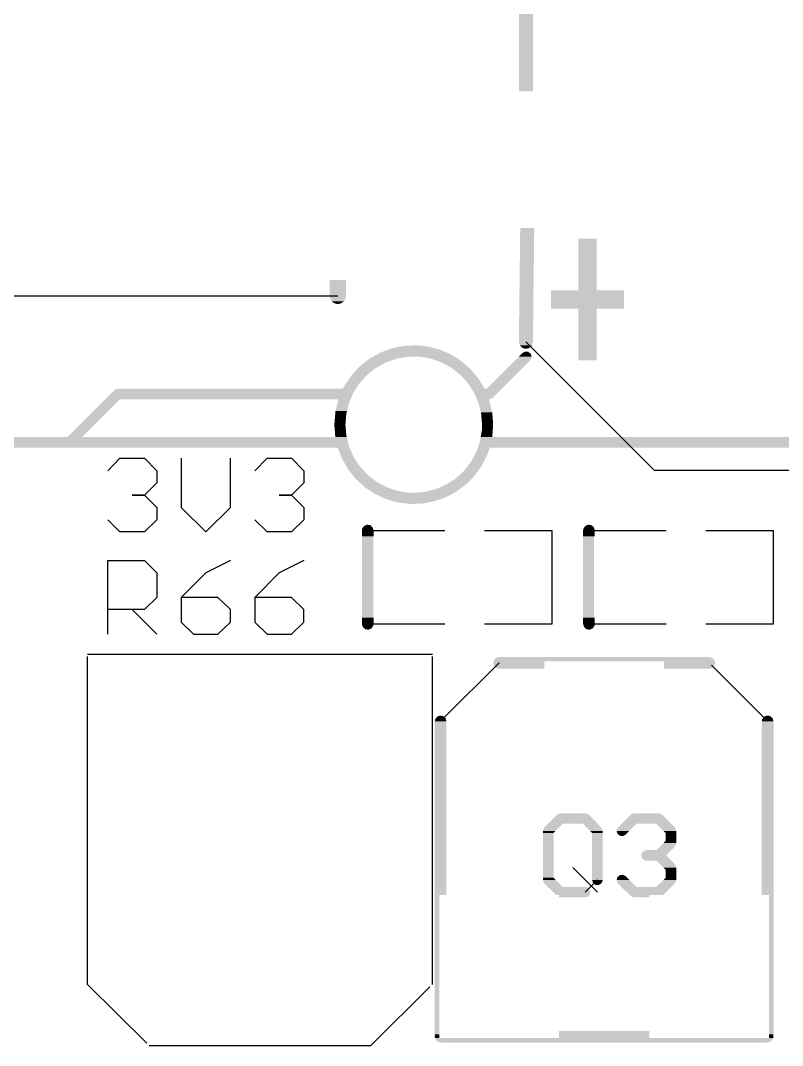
# Model space of a CAD drawing. Extents: x 0 to 3.48, y -0.08 to 2.34.
# Drawn here: x 0.6547 to 0.9809, y 0.7265 to 1.1653 of the extents above; entities that cross this region are included whole.
import ezdxf

# ---------------------------------------------------------------- set-up
doc = ezdxf.new("R2010")
doc.units = 0
doc.layers.add('GTO', color=7, linetype='Continuous')

msp = doc.modelspace()

# ---------------------------------------------------------------- linework, layer by layer
at = {"layer": 'GTO'}
for points in [[(0.6305, 1.0474), (0.7905, 1.0474)], [(0.871, 1.0277), (0.9259, 0.9728), (1.1368, 0.9728)], [(0.692, 0.9726), (0.6972, 0.9779), (0.7077, 0.9779), (0.713, 0.9726), (0.713, 0.9674), (0.7077, 0.9621), (0.7025, 0.9621), (0.7077, 0.9621), (0.713, 0.9569), (0.713, 0.9516), (0.7077, 0.9464), (0.6972, 0.9464), (0.692, 0.9516)], [(0.7235, 0.9779), (0.7235, 0.9569), (0.734, 0.9464), (0.7445, 0.9569), (0.7445, 0.9779)], [(0.7549, 0.9726), (0.7602, 0.9779), (0.7707, 0.9779), (0.7759, 0.9726), (0.7759, 0.9674), (0.7707, 0.9621), (0.7654, 0.9621), (0.7707, 0.9621), (0.7759, 0.9569), (0.7759, 0.9516), (0.7707, 0.9464), (0.7602, 0.9464), (0.7549, 0.9516)], [(0.8033, 0.947), (0.8363, 0.947)], [(0.8533, 0.947), (0.8823, 0.947)], [(0.8823, 0.907), (0.8823, 0.947)], [(0.898, 0.947), (0.931, 0.947)], [(0.948, 0.947), (0.977, 0.947)], [(0.977, 0.907), (0.977, 0.947)], [(0.692, 0.9026), (0.692, 0.9341), (0.7077, 0.9341), (0.713, 0.9288), (0.713, 0.9183), (0.7077, 0.9131), (0.692, 0.9131)], [(0.7445, 0.9341), (0.734, 0.9288), (0.7235, 0.9183), (0.7235, 0.9078), (0.7287, 0.9026), (0.7392, 0.9026), (0.7445, 0.9078), (0.7445, 0.9131), (0.7392, 0.9183), (0.7235, 0.9183)], [(0.7759, 0.9341), (0.7654, 0.9288), (0.7549, 0.9183), (0.7549, 0.9078), (0.7602, 0.9026), (0.7707, 0.9026), (0.7759, 0.9078), (0.7759, 0.9131), (0.7707, 0.9183), (0.7549, 0.9183)], [(0.7025, 0.9131), (0.713, 0.9026)], [(0.8033, 0.907), (0.8363, 0.907)], [(0.8533, 0.907), (0.8823, 0.907)], [(0.898, 0.907), (0.931, 0.907)], [(0.948, 0.907), (0.977, 0.907)], [(0.68341, 0.89407), (0.83099, 0.89407)], [(0.68341, 0.75271), (0.68341, 0.89302)], [(0.83099, 0.75271), (0.83099, 0.89302)], [(0.8355, 0.8663), (0.8595, 0.8903)], [(0.9505, 0.8893), (0.9745, 0.8653)], [(0.8911, 0.8027), (0.9016, 0.7922)], [(0.8964, 0.7922), (0.9016, 0.7974)], [(0.68341, 0.75271), (0.70871, 0.72758)], [(0.80464, 0.72653), (0.82994, 0.75166)], [(0.70977, 0.72653), (0.80464, 0.72653)]]:
    msp.add_lwpolyline(points, dxfattribs=at)
for points in [[(0.868, 1.13495), (0.868, 1.18235), (0.874, 1.13495), (0.874, 1.18235)], [(0.868, 1.02774), (0.86858, 1.07645), (0.874, 1.02774), (0.87458, 1.07645)], [(0.86858, 1.07645), (0.86858, 1.07645), (0.87458, 1.07645), (0.86858, 1.07645)], [(0.8935, 1.04981), (0.8935, 1.0719), (0.9013, 1.04981), (0.9013, 1.0719)], [(0.89351, 1.0719), (0.89351, 1.0719), (0.9013, 1.0719), (0.89351, 1.0719)], [(0.787, 1.0474), (0.787, 1.05428), (0.794, 1.0474), (0.794, 1.05428)], [(0.787, 1.05428), (0.787, 1.05428), (0.794, 1.05428), (0.787, 1.05428)], [(0.8818, 1.04201), (0.8818, 1.0498), (0.913, 1.04201), (0.913, 1.0498)], [(0.88181, 1.0498), (0.88181, 1.0498), (0.913, 1.0498), (0.90599, 1.0498)], [(0.88181, 1.0498), (0.88414, 1.0498), (0.90599, 1.0498), (0.90131, 1.0498)], [(0.89349, 1.0498), (0.8935, 1.04981), (0.90131, 1.0498), (0.9013, 1.04981)], [(0.78723, 1.04648), (0.787, 1.0474), (0.79388, 1.04648), (0.794, 1.0474)], [(0.7874, 1.04579), (0.78723, 1.04648), (0.79349, 1.04579), (0.79388, 1.04648)], [(0.78806, 1.04503), (0.7874, 1.04579), (0.79307, 1.04503), (0.79349, 1.04579)], [(0.78849, 1.04454), (0.78806, 1.04503), (0.79234, 1.04454), (0.79307, 1.04503)], [(0.78959, 1.04411), (0.78849, 1.04454), (0.79169, 1.04411), (0.79234, 1.04454)], [(0.79004, 1.04393), (0.78959, 1.04411), (0.79004, 1.04393), (0.79169, 1.04411)], [(0.8818, 1.042), (0.8818, 1.04201), (0.913, 1.042), (0.913, 1.04201)], [(0.8935, 1.04199), (0.89349, 1.042), (0.9013, 1.04199), (0.90131, 1.042)], [(0.89349, 1.042), (0.89349, 1.042), (0.90131, 1.042), (0.913, 1.042)], [(0.8935, 1.01991), (0.8935, 1.04199), (0.9013, 1.01991), (0.9013, 1.04199)], [(0.868, 1.0277), (0.868, 1.02774), (0.874, 1.0277), (0.874, 1.02774)], [(0.86801, 1.02766), (0.868, 1.0277), (0.874, 1.02766), (0.874, 1.0277)], [(0.86841, 1.02622), (0.86801, 1.02766), (0.87358, 1.02622), (0.874, 1.02766)], [(0.80724, 1.02232), (0.80876, 1.02317), (0.83896, 1.02232), (0.83701, 1.02317)], [(0.80876, 1.02317), (0.81209, 1.02441), (0.83701, 1.02317), (0.83418, 1.02441)], [(0.81209, 1.02441), (0.81365, 1.02499), (0.83418, 1.02441), (0.83199, 1.02499)], [(0.81365, 1.02499), (0.81732, 1.02574), (0.83199, 1.02499), (0.82914, 1.02574)], [(0.81732, 1.02574), (0.81876, 1.02603), (0.82914, 1.02574), (0.82636, 1.02603)], [(0.81876, 1.02603), (0.82396, 1.02629), (0.82636, 1.02603), (0.82396, 1.02629)], [(0.86802, 1.0214), (0.86929, 1.02267), (0.87345, 1.0214), (0.87306, 1.02267)], [(0.86845, 1.02618), (0.86841, 1.02622), (0.87357, 1.02618), (0.87358, 1.02622)], [(0.8695, 1.02513), (0.86845, 1.02618), (0.87249, 1.02513), (0.87357, 1.02618)], [(0.86929, 1.02267), (0.86961, 1.02299), (0.87306, 1.02267), (0.87265, 1.02299)], [(0.86958, 1.02511), (0.8695, 1.02513), (0.87247, 1.02511), (0.87249, 1.02513)], [(0.87098, 1.02473), (0.86958, 1.02511), (0.87098, 1.02473), (0.87247, 1.02511)], [(0.86961, 1.02299), (0.87052, 1.02349), (0.87265, 1.02299), (0.87202, 1.02349)], [(0.87052, 1.02349), (0.8707, 1.02359), (0.87202, 1.02349), (0.8707, 1.02359)], [(0.8001, 1.01743), (0.80209, 1.01898), (0.80833, 1.01743), (0.81116, 1.01898)], [(0.80209, 1.01898), (0.80412, 1.02056), (0.81116, 1.01898), (0.81573, 1.02056)], [(0.80412, 1.02056), (0.80421, 1.02064), (0.81573, 1.02056), (0.81615, 1.02064)], [(0.80421, 1.02064), (0.80554, 1.02137), (0.81615, 1.02064), (0.8205, 1.02137)], [(0.80554, 1.02137), (0.80556, 1.02139), (0.8205, 1.02137), (0.82533, 1.02139)], [(0.80556, 1.02139), (0.80724, 1.02232), (0.84043, 1.02139), (0.83896, 1.02232)], [(0.8301, 1.02061), (0.82533, 1.02139), (0.84166, 1.02061), (0.84043, 1.02139)], [(0.83327, 1.01953), (0.8301, 1.02061), (0.84336, 1.01953), (0.84166, 1.02061)], [(0.83467, 1.01905), (0.83327, 1.01953), (0.84391, 1.01905), (0.84336, 1.01953)], [(0.83893, 1.01676), (0.83467, 1.01905), (0.84652, 1.01676), (0.84391, 1.01905)], [(0.85427, 1.00765), (0.86643, 1.01981), (0.86064, 1.00765), (0.87279, 1.01981)], [(0.86643, 1.01981), (0.8676, 1.02098), (0.87279, 1.01981), (0.87341, 1.02098)], [(0.8676, 1.02098), (0.86802, 1.0214), (0.87341, 1.02098), (0.87345, 1.0214)], [(0.8935, 1.0199), (0.8935, 1.01991), (0.9013, 1.0199), (0.9013, 1.01991)], [(0.79411, 1.01012), (0.79653, 1.01364), (0.79986, 1.01012), (0.80307, 1.01364)], [(0.79653, 1.01364), (0.79658, 1.01368), (0.80307, 1.01364), (0.80312, 1.01368)], [(0.79658, 1.01368), (0.79938, 1.01667), (0.80312, 1.01368), (0.80692, 1.01667)], [(0.79938, 1.01667), (0.8001, 1.01743), (0.80692, 1.01667), (0.80833, 1.01743)], [(0.83979, 1.0161), (0.83893, 1.01676), (0.84728, 1.0161), (0.84652, 1.01676)], [(0.84275, 1.01381), (0.83979, 1.0161), (0.84921, 1.01381), (0.84728, 1.0161)], [(0.84432, 1.01211), (0.84275, 1.01381), (0.85063, 1.01211), (0.84921, 1.01381)], [(0.79267, 1.00765), (0.79358, 1.00934), (0.79826, 1.00765), (0.79935, 1.00934)], [(0.79358, 1.00934), (0.79411, 1.01012), (0.79935, 1.00934), (0.79986, 1.01012)], [(0.84604, 1.01026), (0.84432, 1.01211), (0.85176, 1.01026), (0.85063, 1.01211)], [(0.84775, 1.00765), (0.84604, 1.01026), (0.85334, 1.00765), (0.85176, 1.01026)], [(0.69087, 1.00315), (0.69378, 1.00606), (0.79596, 1.00315), (0.79723, 1.00606)], [(0.69378, 1.00606), (0.69471, 1.00699), (0.79723, 1.00606), (0.79783, 1.00699)], [(0.69471, 1.00699), (0.69503, 1.00726), (0.79783, 1.00699), (0.798, 1.00726)], [(0.69503, 1.00726), (0.6963, 1.00765), (0.798, 1.00726), (0.79826, 1.00765)], [(0.84869, 1.00622), (0.84775, 1.00765), (0.8592, 1.00622), (0.86063, 1.00765)], [(0.84976, 1.00381), (0.84869, 1.00622), (0.85679, 1.00381), (0.8592, 1.00622)], [(0.85427, 1.00765), (0.85427, 1.00765), (0.86063, 1.00765), (0.86064, 1.00765)], [(0.67468, 0.98696), (0.69087, 1.00315), (0.68105, 0.98696), (0.69723, 1.00315)], [(0.69087, 1.00315), (0.69087, 1.00315), (0.69723, 1.00315), (0.69724, 1.00315)], [(0.7895, 0.99809), (0.79039, 1.00163), (0.79442, 0.99809), (0.7953, 1.00163)], [(0.79039, 1.00163), (0.79078, 1.00314), (0.7953, 1.00163), (0.79596, 1.00314)], [(0.79078, 1.00314), (0.79077, 1.00315), (0.79596, 1.00314), (0.79596, 1.00315)], [(0.84987, 1.00356), (0.84976, 1.00381), (0.8565, 1.00356), (0.85679, 1.00381)], [(0.85005, 1.00315), (0.84987, 1.00356), (0.85523, 1.00315), (0.8565, 1.00356)], [(0.85005, 1.00314), (0.85005, 1.00315), (0.85523, 1.00314), (0.85523, 1.00315)], [(0.85064, 1.0018), (0.85005, 1.00314), (0.85555, 1.0018), (0.85523, 1.00314)], [(0.85174, 0.9975), (0.85064, 1.0018), (0.8566, 0.9975), (0.85555, 1.0018)], [(0.789, 0.9923), (0.7894, 0.99694), (0.79375, 0.9923), (0.79413, 0.99694)], [(0.7894, 0.99694), (0.7895, 0.99809), (0.79413, 0.99694), (0.79442, 0.99809)], [(0.85184, 0.99712), (0.85174, 0.9975), (0.85663, 0.99712), (0.8566, 0.9975)], [(0.85225, 0.9923), (0.85184, 0.99712), (0.857, 0.9923), (0.85663, 0.99712)], [(0.78938, 0.98748), (0.789, 0.9923), (0.79416, 0.98748), (0.79375, 0.9923)], [(0.85215, 0.98997), (0.85225, 0.9923), (0.85682, 0.98997), (0.857, 0.9923)], [(0.78942, 0.98696), (0.78938, 0.98748), (0.7943, 0.98696), (0.79416, 0.98748)], [(0.85165, 0.98696), (0.85215, 0.98997), (0.85658, 0.98696), (0.85682, 0.98997)], [(0.64018, 0.9828), (0.64018, 0.98695), (0.79536, 0.9828), (0.7943, 0.98695)], [(0.67467, 0.98695), (0.67468, 0.98696), (0.68105, 0.98695), (0.68105, 0.98696)], [(0.78942, 0.98695), (0.78942, 0.98696), (0.7943, 0.98695), (0.7943, 0.98696)], [(0.85042, 0.98245), (0.85136, 0.98521), (1.16913, 0.98245), (1.16913, 0.98521)], [(0.85136, 0.98521), (0.85165, 0.98695), (1.16913, 0.98521), (1.16913, 0.98695)], [(0.85165, 0.98695), (0.85165, 0.98696), (0.85659, 0.98695), (0.85658, 0.98696)], [(0.85165, 0.98695), (0.85165, 0.98695), (1.16913, 0.98695), (1.13971, 0.98695)], [(0.64018, 0.98245), (0.64018, 0.9828), (0.79552, 0.98245), (0.79536, 0.9828)], [(0.79046, 0.98244), (0.79045, 0.98245), (0.79552, 0.98244), (0.79552, 0.98245)], [(0.79204, 0.97838), (0.79046, 0.98244), (0.79731, 0.97838), (0.79552, 0.98244)], [(0.8475, 0.97638), (0.84907, 0.97929), (0.85294, 0.97638), (0.85442, 0.97929)], [(0.84907, 0.97929), (0.84979, 0.98063), (0.85442, 0.97929), (0.85489, 0.98063)], [(0.84979, 0.98063), (0.85042, 0.98244), (0.85489, 0.98063), (0.85554, 0.98244)], [(0.85042, 0.98244), (0.85042, 0.98245), (0.85554, 0.98244), (0.85555, 0.98245)], [(0.79235, 0.97759), (0.79204, 0.97838), (0.79783, 0.97759), (0.79731, 0.97838)], [(0.79423, 0.97434), (0.79235, 0.97759), (0.79997, 0.97434), (0.79783, 0.97759)], [(0.79496, 0.97308), (0.79423, 0.97434), (0.80114, 0.97308), (0.79997, 0.97434)], [(0.84453, 0.97257), (0.84615, 0.97465), (0.85057, 0.97257), (0.85206, 0.97465)], [(0.84615, 0.97465), (0.8475, 0.97638), (0.85206, 0.97465), (0.85294, 0.97638)], [(0.7968, 0.97079), (0.79496, 0.97308), (0.80325, 0.97079), (0.80114, 0.97308)], [(0.79823, 0.96902), (0.7968, 0.97079), (0.80555, 0.96902), (0.80325, 0.97079)], [(0.84098, 0.96929), (0.84219, 0.97041), (0.84792, 0.96929), (0.84902, 0.97041)], [(0.84219, 0.97041), (0.84453, 0.97257), (0.84902, 0.97041), (0.85057, 0.97257)], [(0.79952, 0.96784), (0.79823, 0.96902), (0.80707, 0.96784), (0.80555, 0.96902)], [(0.80203, 0.96555), (0.79952, 0.96784), (0.81133, 0.96555), (0.80707, 0.96784)], [(0.80208, 0.9655), (0.80203, 0.96555), (0.81146, 0.9655), (0.81133, 0.96555)], [(0.80435, 0.96399), (0.80208, 0.9655), (0.81591, 0.96399), (0.81146, 0.9655)], [(0.8325, 0.9647), (0.83693, 0.96665), (0.8427, 0.9647), (0.84531, 0.96665)], [(0.83693, 0.96665), (0.837, 0.96669), (0.84531, 0.96665), (0.84537, 0.96669)], [(0.837, 0.96669), (0.84098, 0.96929), (0.84537, 0.96669), (0.84792, 0.96929)], [(0.80553, 0.96321), (0.80435, 0.96399), (0.82068, 0.96321), (0.81591, 0.96399)], [(0.80567, 0.96312), (0.80553, 0.96321), (0.823, 0.96312), (0.82068, 0.96321)], [(0.80642, 0.96262), (0.80567, 0.96312), (0.83939, 0.96262), (0.84033, 0.96312)], [(0.80964, 0.96113), (0.80642, 0.96262), (0.83659, 0.96113), (0.83939, 0.96262)], [(0.81115, 0.96043), (0.80964, 0.96113), (0.83457, 0.96043), (0.83659, 0.96113)], [(0.823, 0.96312), (0.82782, 0.96352), (0.84033, 0.96312), (0.84108, 0.96352)], [(0.82782, 0.96352), (0.82805, 0.96358), (0.84108, 0.96352), (0.84119, 0.96358)], [(0.82805, 0.96358), (0.8325, 0.9647), (0.84119, 0.96358), (0.8427, 0.9647)], [(0.81467, 0.95942), (0.81115, 0.96043), (0.83166, 0.95942), (0.83457, 0.96043)], [(0.81616, 0.959), (0.81467, 0.95942), (0.82933, 0.959), (0.83166, 0.95942)], [(0.8202, 0.95849), (0.81616, 0.959), (0.82654, 0.95849), (0.82933, 0.959)], [(0.82133, 0.95834), (0.8202, 0.95849), (0.82133, 0.95834), (0.82654, 0.95849)], [(0.8008, 0.947), (0.80092, 0.94775), (0.8058, 0.947), (0.80558, 0.94775)], [(0.80092, 0.94775), (0.80131, 0.94834), (0.80558, 0.94775), (0.80541, 0.94834)], [(0.80131, 0.94834), (0.80169, 0.94891), (0.80541, 0.94834), (0.80476, 0.94891)], [(0.80169, 0.94891), (0.80249, 0.94927), (0.80476, 0.94891), (0.80436, 0.94927)], [(0.80249, 0.94927), (0.80297, 0.94948), (0.80436, 0.94927), (0.80297, 0.94948)], [(0.8955, 0.947), (0.89562, 0.94775), (0.9005, 0.947), (0.90028, 0.94775)], [(0.89562, 0.94775), (0.89601, 0.94834), (0.90028, 0.94775), (0.90011, 0.94834)], [(0.89601, 0.94834), (0.89639, 0.94891), (0.90011, 0.94834), (0.89946, 0.94891)], [(0.89639, 0.94891), (0.89719, 0.94927), (0.89946, 0.94891), (0.89906, 0.94927)], [(0.89719, 0.94927), (0.89767, 0.94948), (0.89906, 0.94927), (0.89767, 0.94948)], [(0.8008, 0.94448), (0.8008, 0.947), (0.8058, 0.94448), (0.8058, 0.947)], [(0.8008, 0.94447), (0.8008, 0.94448), (0.80563, 0.94447), (0.80563, 0.94448)], [(0.8008, 0.90973), (0.8008, 0.94447), (0.80563, 0.90973), (0.80563, 0.94447)], [(0.8955, 0.94448), (0.8955, 0.947), (0.9005, 0.94448), (0.9005, 0.947)], [(0.8955, 0.94447), (0.8955, 0.94448), (0.90023, 0.94447), (0.90024, 0.94448)], [(0.8955, 0.90973), (0.8955, 0.94447), (0.90023, 0.90973), (0.90023, 0.94447)], [(0.8008, 0.907), (0.8008, 0.90973), (0.8058, 0.907), (0.8058, 0.90973)], [(0.8008, 0.90973), (0.8008, 0.90973), (0.8058, 0.90973), (0.80563, 0.90973)], [(0.8955, 0.907), (0.8955, 0.90973), (0.9005, 0.907), (0.9005, 0.90973)], [(0.8955, 0.90973), (0.8955, 0.90973), (0.9005, 0.90973), (0.90023, 0.90973)], [(0.80102, 0.90625), (0.8008, 0.907), (0.80569, 0.90625), (0.8058, 0.907)], [(0.80119, 0.90566), (0.80102, 0.90625), (0.80529, 0.90566), (0.80569, 0.90625)], [(0.80184, 0.90509), (0.80119, 0.90566), (0.80491, 0.90509), (0.80529, 0.90566)], [(0.80225, 0.90473), (0.80184, 0.90509), (0.80411, 0.90473), (0.80491, 0.90509)], [(0.80363, 0.90452), (0.80225, 0.90473), (0.80363, 0.90452), (0.80411, 0.90473)], [(0.89572, 0.90625), (0.8955, 0.907), (0.90039, 0.90625), (0.9005, 0.907)], [(0.89589, 0.90566), (0.89572, 0.90625), (0.89999, 0.90566), (0.90039, 0.90625)], [(0.89654, 0.90509), (0.89589, 0.90566), (0.89961, 0.90509), (0.89999, 0.90566)], [(0.89695, 0.90473), (0.89654, 0.90509), (0.89881, 0.90473), (0.89961, 0.90509)], [(0.89833, 0.90452), (0.89695, 0.90473), (0.89833, 0.90452), (0.89881, 0.90473)], [(0.857, 0.8903), (0.85714, 0.89092), (0.87888, 0.8903), (0.87888, 0.89092)], [(0.85714, 0.89093), (0.85724, 0.89135), (0.95182, 0.89093), (0.95169, 0.89135)], [(0.85714, 0.89092), (0.85714, 0.89093), (0.87888, 0.89092), (0.87889, 0.89093)], [(0.85724, 0.89135), (0.85749, 0.89164), (0.95169, 0.89135), (0.95161, 0.89164)], [(0.85749, 0.89164), (0.85816, 0.89241), (0.95161, 0.89164), (0.95074, 0.89241)], [(0.85816, 0.89241), (0.8587, 0.89257), (0.95074, 0.89241), (0.95056, 0.89257)], [(0.8587, 0.89257), (0.8595, 0.8928), (0.95056, 0.89257), (0.9495, 0.8928)], [(0.93013, 0.8903), (0.93013, 0.89092), (0.952, 0.8903), (0.95182, 0.89092)], [(0.85739, 0.88896), (0.857, 0.8903), (0.87888, 0.88896), (0.87888, 0.8903)], [(0.85845, 0.88803), (0.85739, 0.88896), (0.87888, 0.88803), (0.87888, 0.88896)], [(0.8595, 0.8878), (0.85845, 0.88803), (0.87888, 0.8878), (0.87888, 0.88803)], [(0.93013, 0.88925), (0.93013, 0.8903), (0.95177, 0.88925), (0.952, 0.8903)], [(0.93013, 0.88819), (0.93013, 0.88925), (0.95085, 0.88819), (0.95177, 0.88925)], [(0.93013, 0.8878), (0.93013, 0.88819), (0.9495, 0.8878), (0.95085, 0.88819)], [(0.832, 0.8653), (0.83212, 0.86605), (0.837, 0.8653), (0.83678, 0.86605)], [(0.832, 0.79092), (0.832, 0.8653), (0.837, 0.79092), (0.837, 0.8653)], [(0.83212, 0.86605), (0.83251, 0.86664), (0.83678, 0.86605), (0.83661, 0.86664)], [(0.83251, 0.86664), (0.83289, 0.86721), (0.83661, 0.86664), (0.83596, 0.86721)], [(0.83289, 0.86721), (0.83369, 0.86757), (0.83596, 0.86721), (0.83556, 0.86757)], [(0.83369, 0.86757), (0.83417, 0.86778), (0.83556, 0.86757), (0.83417, 0.86778)], [(0.972, 0.8653), (0.97212, 0.86605), (0.977, 0.8653), (0.97678, 0.86605)], [(0.972, 0.79092), (0.972, 0.8653), (0.977, 0.79092), (0.977, 0.8653)], [(0.97212, 0.86605), (0.97251, 0.86664), (0.97678, 0.86605), (0.97661, 0.86664)], [(0.97251, 0.86664), (0.97289, 0.86721), (0.97661, 0.86664), (0.97596, 0.86721)], [(0.97289, 0.86721), (0.97369, 0.86757), (0.97596, 0.86721), (0.97556, 0.86757)], [(0.97369, 0.86757), (0.97417, 0.86778), (0.97556, 0.86757), (0.97417, 0.86778)], [(0.88047, 0.82145), (0.8843, 0.82528), (0.90176, 0.82145), (0.89801, 0.82528)], [(0.8843, 0.82528), (0.88431, 0.82529), (0.89801, 0.82528), (0.89798, 0.82529)], [(0.88431, 0.82529), (0.88463, 0.82556), (0.89798, 0.82529), (0.89748, 0.82556)], [(0.88463, 0.82556), (0.88576, 0.82591), (0.89748, 0.82556), (0.89684, 0.82591)], [(0.88576, 0.82591), (0.8859, 0.82595), (0.89684, 0.82591), (0.8964, 0.82595)], [(0.91197, 0.82145), (0.91581, 0.82529), (0.93323, 0.82145), (0.92939, 0.82529)], [(0.91581, 0.82529), (0.91613, 0.82556), (0.92939, 0.82529), (0.92889, 0.82556)], [(0.91613, 0.82556), (0.91727, 0.82591), (0.92889, 0.82556), (0.92822, 0.82591)], [(0.91727, 0.82591), (0.9174, 0.82595), (0.92822, 0.82591), (0.9278, 0.82595)], [(0.87901, 0.81999), (0.88047, 0.82145), (0.88537, 0.81999), (0.88683, 0.82145)], [(0.88047, 0.82145), (0.88047, 0.82145), (0.88683, 0.82145), (0.88684, 0.82145)], [(0.8969, 0.81998), (0.89546, 0.82145), (0.90321, 0.81998), (0.90177, 0.82145)], [(0.89546, 0.82145), (0.89546, 0.82145), (0.90177, 0.82145), (0.90176, 0.82145)], [(0.91051, 0.81999), (0.91197, 0.82145), (0.91687, 0.81999), (0.91833, 0.82145)], [(0.91197, 0.82145), (0.91197, 0.82145), (0.91833, 0.82145), (0.91834, 0.82145)], [(0.92833, 0.81999), (0.92687, 0.82145), (0.93469, 0.81999), (0.93324, 0.82145)], [(0.92687, 0.82145), (0.92687, 0.82145), (0.93324, 0.82145), (0.93323, 0.82145)], [(0.87835, 0.8184), (0.87839, 0.81882), (0.88378, 0.8184), (0.8842, 0.81882)], [(0.87835, 0.81747), (0.87835, 0.8184), (0.88286, 0.81747), (0.88378, 0.8184)], [(0.87835, 0.81746), (0.87835, 0.81747), (0.88285, 0.81746), (0.88285, 0.81747)], [(0.87835, 0.81747), (0.87835, 0.81747), (0.88285, 0.81747), (0.88286, 0.81747)], [(0.87835, 0.79835), (0.87835, 0.81746), (0.88285, 0.79835), (0.88285, 0.81746)], [(0.87839, 0.81882), (0.87901, 0.81999), (0.8842, 0.81882), (0.88537, 0.81999)], [(0.89721, 0.81967), (0.8969, 0.81998), (0.90346, 0.81967), (0.90321, 0.81998)], [(0.89845, 0.8184), (0.89721, 0.81967), (0.90385, 0.8184), (0.90346, 0.81967)], [(0.89935, 0.81748), (0.89845, 0.8184), (0.90385, 0.81748), (0.90385, 0.8184)], [(0.89935, 0.7974), (0.89935, 0.81748), (0.90385, 0.7974), (0.90385, 0.81748)], [(0.90985, 0.8184), (0.90989, 0.81882), (0.91528, 0.8184), (0.9157, 0.81882)], [(0.91024, 0.81713), (0.90985, 0.8184), (0.91402, 0.81713), (0.91528, 0.8184)], [(0.90989, 0.81882), (0.91051, 0.81999), (0.9157, 0.81882), (0.91687, 0.81999)], [(0.91065, 0.81681), (0.91024, 0.81713), (0.91369, 0.81681), (0.91402, 0.81713)], [(0.91128, 0.81631), (0.91065, 0.81681), (0.91278, 0.81631), (0.91369, 0.81681)], [(0.9126, 0.81621), (0.91128, 0.81631), (0.9126, 0.81621), (0.91278, 0.81631)], [(0.92865, 0.81967), (0.92833, 0.81999), (0.93496, 0.81967), (0.93469, 0.81999)], [(0.92992, 0.8184), (0.92865, 0.81967), (0.93535, 0.8184), (0.93496, 0.81967)], [(0.93085, 0.81747), (0.92992, 0.8184), (0.93535, 0.81747), (0.93535, 0.8184)], [(0.93085, 0.81746), (0.93085, 0.81747), (0.93535, 0.81746), (0.93535, 0.81747)], [(0.93085, 0.81414), (0.93085, 0.81746), (0.93535, 0.81414), (0.93535, 0.81746)], [(0.92833, 0.81161), (0.9295, 0.81278), (0.93469, 0.81161), (0.93531, 0.81278)], [(0.9295, 0.81278), (0.92992, 0.8132), (0.93531, 0.81278), (0.93535, 0.8132)], [(0.92992, 0.8132), (0.93085, 0.81413), (0.93535, 0.8132), (0.93535, 0.81413)], [(0.93085, 0.81413), (0.93085, 0.81414), (0.93535, 0.81413), (0.93535, 0.81414)], [(0.92035, 0.80791), (0.92035, 0.80792), (0.93101, 0.80791), (0.931, 0.80792)], [(0.92035, 0.80792), (0.92036, 0.80792), (0.931, 0.80792), (0.93101, 0.80792)], [(0.92035, 0.8079), (0.92035, 0.80791), (0.93102, 0.8079), (0.93101, 0.80791)], [(0.92074, 0.80663), (0.92035, 0.8079), (0.93231, 0.80663), (0.93102, 0.8079)], [(0.92036, 0.80792), (0.92051, 0.80872), (0.93101, 0.80792), (0.93181, 0.80872)], [(0.92051, 0.80872), (0.92133, 0.80976), (0.93181, 0.80872), (0.93284, 0.80976)], [(0.92133, 0.80976), (0.9226, 0.81015), (0.93284, 0.80976), (0.93323, 0.81015)], [(0.92687, 0.81015), (0.92833, 0.81161), (0.93324, 0.81015), (0.93469, 0.81161)], [(0.92687, 0.81015), (0.92687, 0.81015), (0.93323, 0.81015), (0.93324, 0.81015)], [(0.92178, 0.80581), (0.92074, 0.80663), (0.93315, 0.80581), (0.93231, 0.80663)], [(0.9226, 0.80565), (0.92178, 0.80581), (0.93331, 0.80565), (0.93315, 0.80581)], [(0.92825, 0.80431), (0.92689, 0.80565), (0.93468, 0.80431), (0.93331, 0.80565)], [(0.9286, 0.80397), (0.92825, 0.80431), (0.93496, 0.80397), (0.93468, 0.80431)], [(0.92989, 0.8027), (0.9286, 0.80397), (0.93535, 0.8027), (0.93496, 0.80397)], [(0.90985, 0.7974), (0.91018, 0.79858), (0.91531, 0.7974), (0.91411, 0.79858)], [(0.91018, 0.79858), (0.91067, 0.79901), (0.91411, 0.79858), (0.91368, 0.79901)], [(0.91067, 0.79901), (0.91118, 0.79945), (0.91368, 0.79901), (0.91281, 0.79945)], [(0.91118, 0.79945), (0.9125, 0.79961), (0.91281, 0.79945), (0.9125, 0.79961)], [(0.93085, 0.80176), (0.92989, 0.8027), (0.93535, 0.80176), (0.93535, 0.8027)], [(0.93085, 0.80175), (0.93085, 0.80176), (0.93535, 0.80175), (0.93535, 0.80176)], [(0.93085, 0.79835), (0.93085, 0.80175), (0.93535, 0.79835), (0.93535, 0.80175)], [(0.87835, 0.79834), (0.87835, 0.79835), (0.88285, 0.79834), (0.88285, 0.79835)], [(0.87835, 0.7974), (0.87835, 0.79834), (0.88381, 0.7974), (0.88286, 0.79834)], [(0.87835, 0.79834), (0.87835, 0.79834), (0.88286, 0.79834), (0.88285, 0.79834)], [(0.87874, 0.79613), (0.87835, 0.7974), (0.88511, 0.79613), (0.88381, 0.7974)], [(0.87903, 0.79579), (0.87874, 0.79613), (0.88545, 0.79579), (0.88511, 0.79613)], [(0.88039, 0.79445), (0.87903, 0.79579), (0.88682, 0.79445), (0.88545, 0.79579)], [(0.88055, 0.79429), (0.8804, 0.79445), (0.89722, 0.79429), (0.8964, 0.79445)], [(0.8804, 0.79445), (0.8804, 0.79445), (0.88683, 0.79445), (0.88682, 0.79445)], [(0.8814, 0.79347), (0.88055, 0.79429), (0.89826, 0.79347), (0.89722, 0.79429)], [(0.89946, 0.79707), (0.89935, 0.7974), (0.90383, 0.79707), (0.90385, 0.7974)], [(0.89974, 0.79613), (0.89946, 0.79707), (0.90338, 0.79613), (0.90383, 0.79707)], [(0.90007, 0.79587), (0.89974, 0.79613), (0.90325, 0.79587), (0.90338, 0.79613)], [(0.90078, 0.79531), (0.90007, 0.79587), (0.90227, 0.79531), (0.90325, 0.79587)], [(0.9021, 0.79521), (0.90078, 0.79531), (0.9021, 0.79521), (0.90227, 0.79531)], [(0.91024, 0.79613), (0.90985, 0.7974), (0.91661, 0.79613), (0.91531, 0.7974)], [(0.91053, 0.79579), (0.91024, 0.79613), (0.91695, 0.79579), (0.91661, 0.79613)], [(0.91189, 0.79445), (0.91053, 0.79579), (0.91832, 0.79445), (0.91695, 0.79579)], [(0.91549, 0.79093), (0.9119, 0.79445), (0.92972, 0.79093), (0.93331, 0.79445)], [(0.9119, 0.79445), (0.9119, 0.79445), (0.91833, 0.79445), (0.91832, 0.79445)], [(0.92689, 0.79445), (0.92825, 0.79579), (0.93331, 0.79445), (0.93468, 0.79579)], [(0.92825, 0.79579), (0.92944, 0.79696), (0.93468, 0.79579), (0.93531, 0.79696)], [(0.92944, 0.79696), (0.92989, 0.7974), (0.93531, 0.79696), (0.93535, 0.7974)], [(0.92989, 0.7974), (0.93085, 0.79834), (0.93535, 0.7974), (0.93535, 0.79834)], [(0.93085, 0.79834), (0.93085, 0.79835), (0.93535, 0.79834), (0.93535, 0.79835)], [(0.832, 0.7313), (0.832, 0.79092), (0.83388, 0.7313), (0.83388, 0.79092)], [(0.88269, 0.7922), (0.8814, 0.79347), (0.89865, 0.7922), (0.89826, 0.79347)], [(0.88353, 0.79138), (0.88269, 0.7922), (0.8985, 0.79138), (0.89865, 0.7922)], [(0.88399, 0.79093), (0.88353, 0.79138), (0.89814, 0.79093), (0.8985, 0.79138)], [(0.88399, 0.79092), (0.88399, 0.79093), (0.89813, 0.79092), (0.89814, 0.79093)], [(0.88513, 0.79034), (0.88513, 0.79092), (0.89767, 0.79034), (0.89813, 0.79092)], [(0.88513, 0.79009), (0.88513, 0.79034), (0.89686, 0.79009), (0.89767, 0.79034)], [(0.8859, 0.78995), (0.88513, 0.79009), (0.8964, 0.78995), (0.89685, 0.79009)], [(0.88513, 0.79009), (0.88513, 0.79009), (0.89685, 0.79009), (0.89686, 0.79009)], [(0.91549, 0.79092), (0.91549, 0.79093), (0.92971, 0.79092), (0.92972, 0.79093)], [(0.91583, 0.79059), (0.9155, 0.79092), (0.92388, 0.79059), (0.92388, 0.79092)], [(0.917, 0.78999), (0.91583, 0.79059), (0.92388, 0.78999), (0.92388, 0.79059)], [(0.9174, 0.78995), (0.917, 0.78999), (0.92388, 0.78995), (0.92388, 0.78999)], [(0.97513, 0.7313), (0.97513, 0.79092), (0.977, 0.7313), (0.977, 0.79092)], [(0.88513, 0.72968), (0.88513, 0.7328), (0.92388, 0.72968), (0.92388, 0.7328)], [(0.88513, 0.7328), (0.88513, 0.7328), (0.92388, 0.7328), (0.88513, 0.7328)], [(0.83205, 0.7308), (0.832, 0.7313), (0.83388, 0.7308), (0.83388, 0.7313)], [(0.832, 0.7303), (0.83205, 0.7308), (0.83388, 0.7303), (0.83388, 0.7308)], [(0.83218, 0.72968), (0.832, 0.7303), (0.83388, 0.72968), (0.83388, 0.7303)], [(0.83231, 0.72925), (0.83218, 0.72968), (0.97677, 0.72925), (0.97686, 0.72968)], [(0.83218, 0.72968), (0.83218, 0.72968), (0.88512, 0.72968), (0.83388, 0.72968)], [(0.83239, 0.72896), (0.83231, 0.72925), (0.97651, 0.72896), (0.97677, 0.72925)], [(0.83327, 0.72819), (0.83239, 0.72896), (0.97585, 0.72819), (0.97651, 0.72896)], [(0.88512, 0.72968), (0.88512, 0.72968), (0.97512, 0.72968), (0.92388, 0.72968)], [(0.97512, 0.72968), (0.97513, 0.72968), (0.97686, 0.72968), (0.97687, 0.72968)], [(0.97513, 0.7308), (0.97513, 0.7313), (0.97695, 0.7308), (0.977, 0.7313)], [(0.97513, 0.7303), (0.97513, 0.7308), (0.977, 0.7303), (0.97695, 0.7308)], [(0.97513, 0.72968), (0.97513, 0.7303), (0.97687, 0.72968), (0.977, 0.7303)], [(0.83345, 0.72803), (0.83327, 0.72819), (0.9753, 0.72803), (0.97585, 0.72819)], [(0.8345, 0.7278), (0.83345, 0.72803), (0.9745, 0.7278), (0.9753, 0.72803)]]:
    msp.add_solid(points, dxfattribs=at)

doc.saveas('drawing.dxf')
